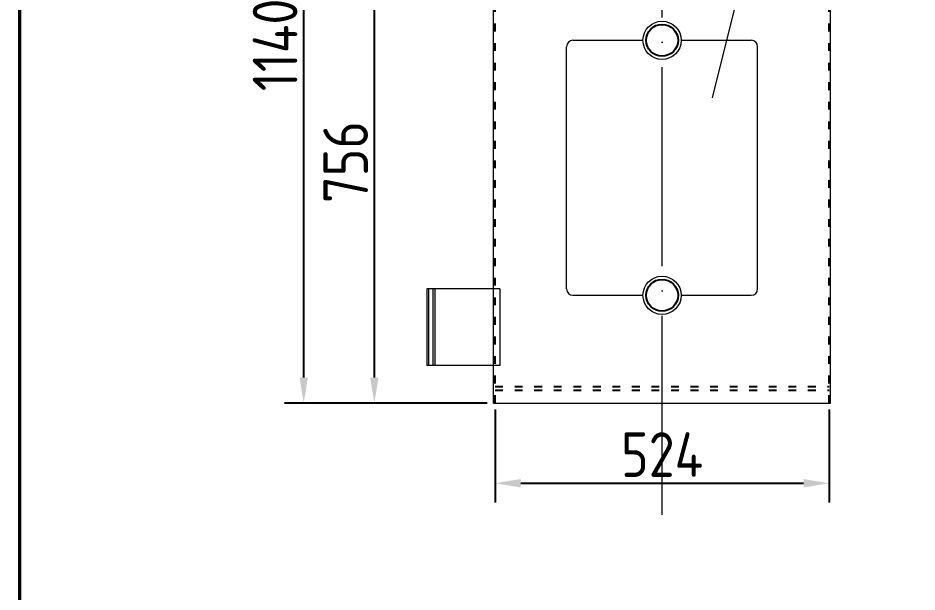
# Model space of a CAD drawing. Header units: millimetres. Extents: x 89051 to 218395, y -330386 to -125649.
# Drawn here: x 97351 to 98762, y -127954 to -127053 of the extents above; entities that cross this region are included whole.
import ezdxf

# ---------------------------------------------------------------- set-up
doc = ezdxf.new("R2010")
doc.units = ezdxf.units.MM
doc.header["$LTSCALE"] = 13
for name, pattern in [('1 实线', [0]), ('ACAD_ISO02W100', [15, 12, -3]), ('ACAD_ISO03W100', [1.18, 0.47, -0.71]), ('ACAD_ISO04W100', [30, 24, -3, 0, -3]), ('CENTER', [50.8, 31.75, -6.35, 6.35, -6.35])]:
    doc.linetypes.add(name, pattern=pattern)
doc.layers.get('0').update_dxf_attribs({"color": 1, "linetype": 'CENTER'})
doc.layers.add('1', color=4, linetype='Continuous')
doc.layers.add('粗实线', color=4, linetype='Continuous')
doc.layers.add('标注、文本', color=3, linetype='Continuous', lineweight=25)
doc.layers.add('铁心', color=3, linetype='Continuous', lineweight=0)
doc.styles.get("Standard").update_dxf_attribs({"font": 'gbenor.shx', "bigfont": 'gbcbig.shx'})
doc.dimstyles.new('1-15', dxfattribs={"dimscale": 20, "dimtxt": 3.5, "dimasz": 2, "dimexe": 1.5, "dimexo": 0.5, "dimgap": 0.5, "dimtad": 1, "dimtoh": 1, "dimdec": 1, "dimdsep": 46, "dimtxsty": 'Standard', "dimcen": 2.5, "dimclrd": 3, "dimclre": 3, "dimclrt": 3, "dimadec": 0, "dimazin": 2, "dimtfac": 1, "dimtdec": 1, "dimtmove": 0, "dimatfit": 2, "dimfxl": 1, "dimarcsym": 0})

# ---------------------------------------------------------------- blocks, each defined once
blk = doc.blocks.new('*D543')
at = {"layer": 'Defpoints', "color": 0, "transparency": 16777216}
for p in [(97799.2, -126533.5), (98326.2, -126533.5), (98097.2, -127657.1)]:
    blk.add_point(p, dxfattribs=at)
at = {"layer": '标注、文本', "color": 3, "lineweight": -2, "transparency": 16777216}
for p, q in [((98316.2, -126533.5), (97769.2, -126533.5)), ((97799.2, -127617.1), (97799.2, -126573.5)), ((98087.2, -127657.1), (97769.2, -127657.1))]:
    blk.add_line(p, q, dxfattribs=at)
at = {"layer": '标注、文本', "color": 3, "transparency": 16777216}
for points in [[(97792.5, -126573.5), (97805.8, -126573.5), (97799.2, -126533.5)], [(97792.5, -127617.1), (97805.8, -127617.1), (97799.2, -127657.1)]]:
    blk.add_solid(points, dxfattribs=at)
at = {"layer": '标注、文本', "color": 3, "transparency": 16777216, "insert": (97754.2, -127095.3), "char_height": 70, "attachment_point": 5, "rotation": 90}
blk.add_mtext('1140', dxfattribs=at)
blk = doc.blocks.new('*D538')
at = {"layer": 'Defpoints', "color": 0, "transparency": 16777216}
for p in [(98099.7, -127657.1), (98623.7, -127657.1), (98623.7, -127783)]:
    blk.add_point(p, dxfattribs=at)
at = {"layer": '标注、文本', "color": 3, "lineweight": -2, "transparency": 16777216}
for p, q in [((98099.7, -127667.1), (98099.7, -127813)), ((98623.7, -127667.1), (98623.7, -127813)), ((98139.7, -127783), (98583.7, -127783))]:
    blk.add_line(p, q, dxfattribs=at)
at = {"layer": '标注、文本', "color": 3, "transparency": 16777216}
for points in [[(98139.7, -127776.3), (98139.7, -127789.6), (98099.7, -127783)], [(98583.7, -127776.3), (98583.7, -127789.6), (98623.7, -127783)]]:
    blk.add_solid(points, dxfattribs=at)
at = {"layer": '标注、文本', "color": 3, "transparency": 16777216, "insert": (98361.7, -127738), "char_height": 70, "attachment_point": 5}
blk.add_mtext('524', dxfattribs=at)
blk = doc.blocks.new('*D539')
at = {"layer": 'Defpoints', "color": 0, "transparency": 16777216}
for p in [(98097.2, -126901.1), (97910, -127657.1), (98097.2, -127657.1)]:
    blk.add_point(p, dxfattribs=at)
at = {"layer": '标注、文本', "color": 3, "lineweight": -2, "transparency": 16777216}
for p, q in [((98087.2, -126901.1), (97880, -126901.1)), ((97910, -126941.1), (97910, -127617.1)), ((98087.2, -127657.1), (97880, -127657.1))]:
    blk.add_line(p, q, dxfattribs=at)
at = {"layer": '标注、文本', "color": 3, "transparency": 16777216}
for points in [[(97903.3, -126941.1), (97916.6, -126941.1), (97910, -126901.1)], [(97903.3, -127617.1), (97916.6, -127617.1), (97910, -127657.1)]]:
    blk.add_solid(points, dxfattribs=at)
at = {"layer": '标注、文本', "color": 3, "transparency": 16777216, "insert": (97865, -127279.1), "char_height": 70, "attachment_point": 5, "rotation": 90}
blk.add_mtext('756', dxfattribs=at)

msp = doc.modelspace()

# ---------------------------------------------------------------- linework, layer by layer
at = {"color": 7, "linetype": '1 实线', "lineweight": 0}
for p, q in [((98097.17, -127657.08), (98097.17, -126927.95)), ((98626.17, -127657.08), (98626.17, -126927.95)), ((98211.67, -127478.1), (98211.67, -127098.1)), ((98221.67, -127088.1), (98331.67, -127088.1)), ((98391.67, -127088.1), (98501.67, -127088.1)), ((98511.67, -127478.1), (98511.67, -127098.1)), ((98106.95, -127478.08), (97992.25, -127478.08)), ((97992.25, -127478.08), (97992.25, -127598.08)), ((98106.95, -127478.08), (98106.95, -127598.08)), ((98221.67, -127488.1), (98331.67, -127488.1)), ((98391.67, -127488.1), (98501.67, -127488.1)), ((98106.95, -127598.08), (97992.25, -127598.08)), ((98097.17, -127657.08), (98626.17, -127657.08))]:
    msp.add_line(p, q, dxfattribs=at)
for centre in [(98361.67, -127088.1), (98361.67, -127488.1)]:
    msp.add_circle(centre, 30, dxfattribs=at)
for centre, start, end in [((98221.67, -127098.1), 90, 180), ((98501.67, -127098.1), 0, 90), ((98221.67, -127478.1), 180, 270), ((98501.67, -127478.1), 270, 0)]:
    msp.add_arc(centre, 10, start, end, dxfattribs=at)
at = {"layer": '1', "color": 0, "lineweight": 40, "const_width": 5.53}
msp.add_lwpolyline([(97353.44, -130163.9), (103415.73, -130163.9), (103415.73, -125806.63), (97353.44, -125806.63), (97353.44, -130163.9)], dxfattribs=at)
at = {"layer": '标注、文本', "color": 1, "linetype": 'ACAD_ISO04W100', "lineweight": 15}
msp.add_line((98361.67, -127832.26), (98361.67, -126790.6), dxfattribs=at)
at = {"layer": '标注、文本', "color": 2, "linetype": 'ACAD_ISO02W100', "lineweight": 13}
for p, q in [((97995.25, -127478.08), (97995.25, -127598.08)), ((98001.95, -127478.08), (98001.95, -127598.08)), ((98004.95, -127478.08), (98004.95, -127598.08))]:
    msp.add_line(p, q, dxfattribs=at)
at = {"layer": '标注、文本'}
for centre in [(98361.67, -127088.1), (98361.67, -127488.1)]:
    msp.add_circle(centre, 25, dxfattribs=at)
at = {"layer": '粗实线', "color": 2, "linetype": 'ACAD_ISO03W100', "ltscale": 2}
for p, q in [((98099.67, -127657.08), (98099.67, -126927.95)), ((98623.67, -127657.08), (98623.67, -126927.95)), ((98099.67, -127631.08), (98623.67, -127631.08)), ((98099.67, -127637.08), (98623.67, -127637.08))]:
    msp.add_line(p, q, dxfattribs=at)
at = {"layer": '铁心'}
msp.add_lwpolyline([(98440.61, -127178.31), (98669.09, -126263.58), (98669.09, -126263.58)], dxfattribs=at)

# ---------------------------------------------------------------- dimensions: what is measured, and where the dimension line sits
at = {"layer": '标注、文本'}
dim = msp.add_linear_dim(base=(97799.17, -126533.45), p1=(98097.17, -127657.08), p2=(98326.22, -126533.45), angle=90, text='1140', dimstyle='1-15', dxfattribs=at)
dim.commit()
dim.dimension.update_dxf_attribs({"geometry": '*D543', "text_midpoint": (97754.17, -127095.27)})
dim = msp.add_linear_dim(base=(97909.98, -127657.08), p1=(98097.17, -126901.08), p2=(98097.17, -127657.08), angle=90, dimstyle='1-15', dxfattribs=at)
dim.commit()
dim.dimension.update_dxf_attribs({"geometry": '*D539', "text_midpoint": (97864.98, -127279.08)})
dim = msp.add_linear_dim(base=(98623.67, -127782.96), p1=(98099.67, -127657.08), p2=(98623.67, -127657.08), dimstyle='1-15', dxfattribs=at)
dim.commit()
dim.dimension.update_dxf_attribs({"geometry": '*D538', "text_midpoint": (98361.67, -127737.96)})

doc.saveas('drawing.dxf')
